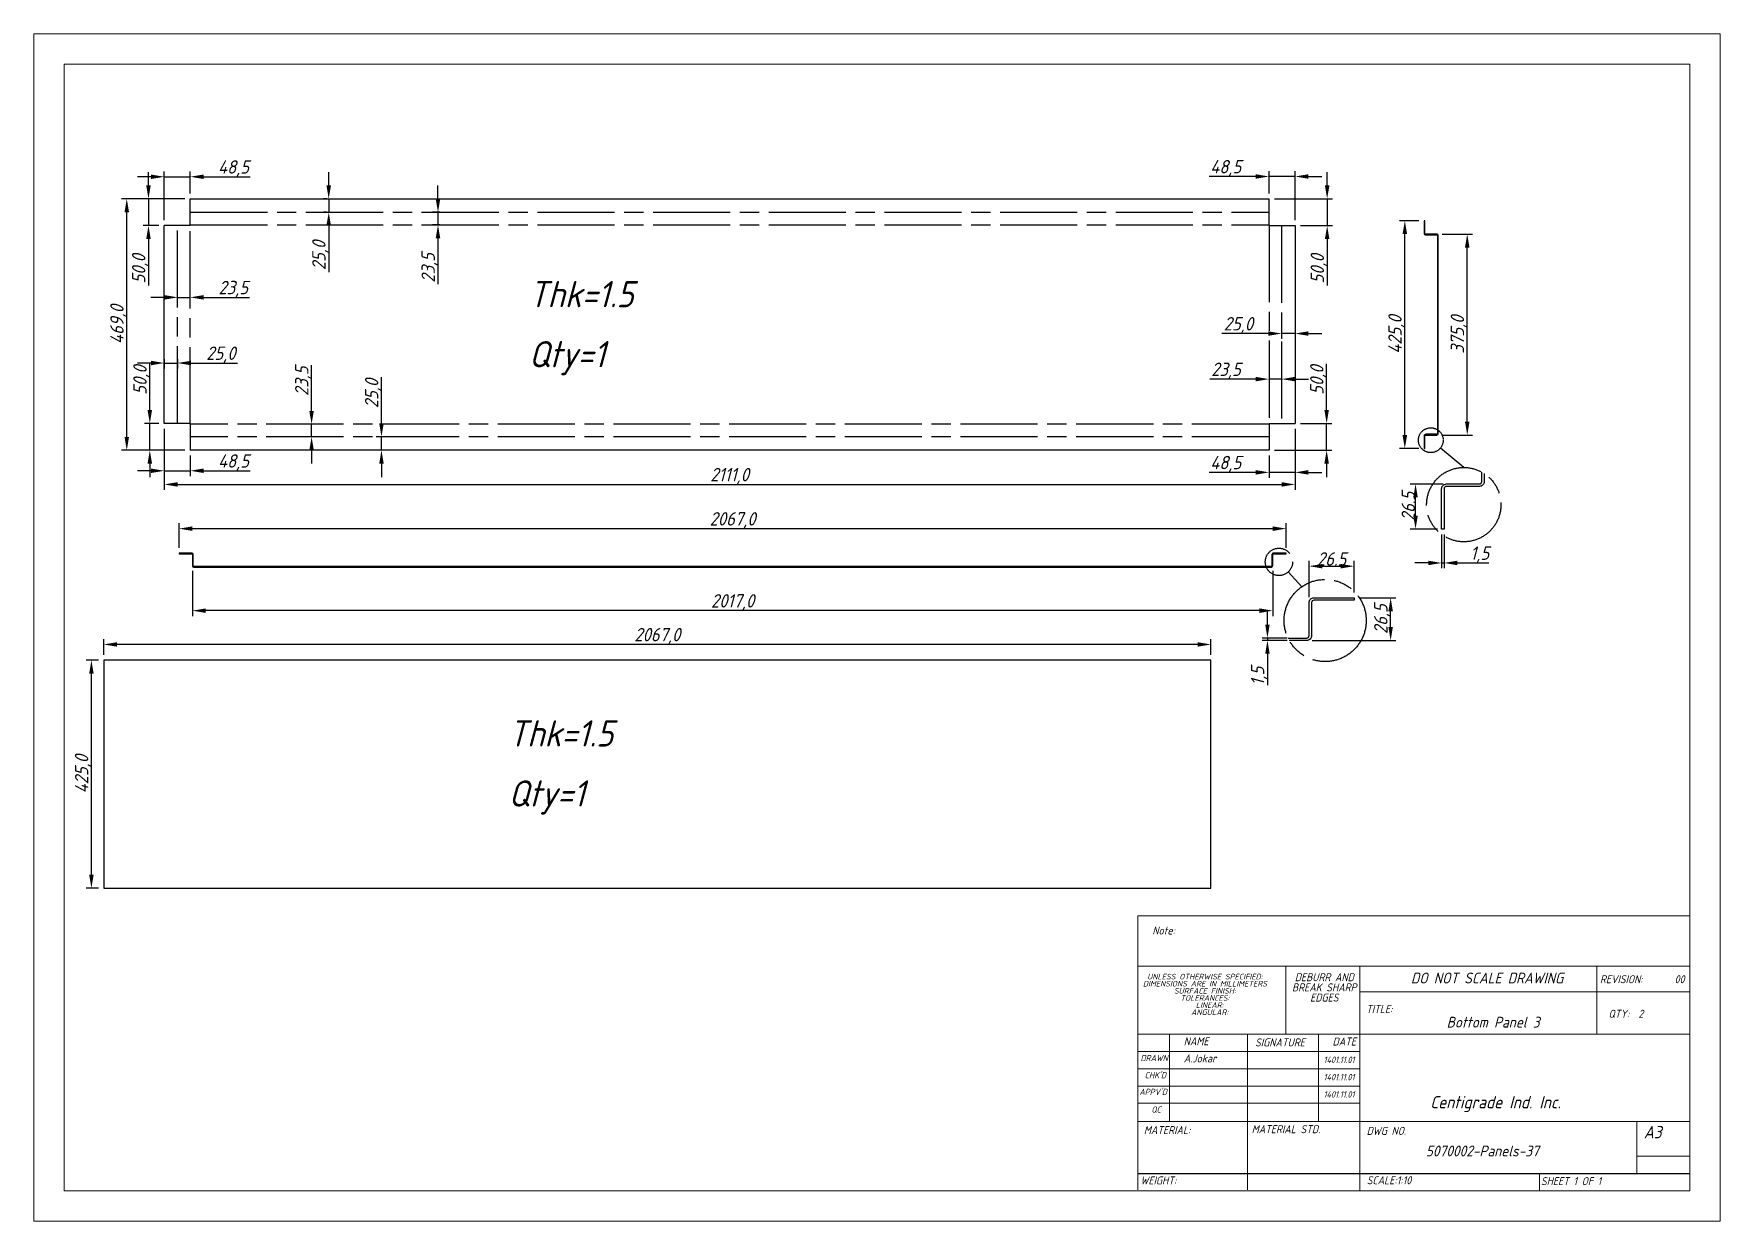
# Model space of a CAD drawing. Header units: inches. Extents: x 18597 to 101525, y -10106 to 51.
# Drawn here: x 81774 to 84922, y -5755 to -3539 of the extents above; entities that cross this region are included whole.
import ezdxf

# ---------------------------------------------------------------- set-up
doc = ezdxf.new("R2010")
doc.units = ezdxf.units.IN
doc.header["$LTSCALE"] = 6
doc.header["$MEASUREMENT"] = 0
doc.linetypes.add('ACAD_ISO08W100', pattern=[36, 24, -3, 6, -3])
doc.linetypes.add('SLD-Solid', pattern=[0])
doc.styles.add('GENISO', font='geniso.shx', dxfattribs={"oblique": 15})
doc.dimstyles.new('Scale', dxfattribs={"dimscale": 10, "dimtxt": 2.5, "dimasz": 2.5, "dimexe": 1, "dimexo": 1, "dimgap": 0.1, "dimtad": 1, "dimdec": 1, "dimzin": 0, "dimtxsty": 'GENISO', "dimcen": 2.5, "dimclrd": 1, "dimclre": 1, "dimclrt": 256, "dimadec": 0, "dimazin": 0, "dimtfac": 1, "dimtdec": 1, "dimtmove": 0, "dimatfit": 3, "dimfxl": 1, "dimtzin": 0, "dimlwd": -1, "dimlwe": -1, "dimarcsym": 0})
doc.dimstyles.new('Scale 3', dxfattribs={"dimscale": 10, "dimtxt": 2.5, "dimasz": 2.5, "dimexe": 1, "dimexo": 1, "dimgap": 0.1, "dimtad": 1, "dimdec": 1, "dimlfac": 0.333333, "dimzin": 0, "dimtxsty": 'GENISO', "dimcen": 2.5, "dimclrd": 1, "dimclre": 1, "dimclrt": 256, "dimadec": 0, "dimazin": 0, "dimtfac": 1, "dimtdec": 1, "dimtmove": 0, "dimatfit": 3, "dimfxl": 1, "dimtzin": 0, "dimlwd": -1, "dimlwe": -1, "dimarcsym": 0})

# ---------------------------------------------------------------- blocks, each defined once
blk = doc.blocks.new('*D697')
at = {"color": 1, "transparency": 16777216}
for p, q in [((82017.5, -4276.2), (82017.5, -4390)), ((84128.5, -4276.2), (84128.5, -4390)), ((82042.5, -4380), (84103.5, -4380))]:
    blk.add_line(p, q, dxfattribs=at)
for points in [[(82042.5, -4375.8), (82042.5, -4384.2), (82017.5, -4380)], [(84103.5, -4375.8), (84103.5, -4384.2), (84128.5, -4380)]]:
    blk.add_solid(points, dxfattribs=at)
at = {"layer": 'Defpoints', "color": 0, "transparency": 16777216}
for p in [(82017.5, -4266.2), (84128.5, -4266.2), (84128.5, -4380)]:
    blk.add_point(p, dxfattribs=at)
at = {"transparency": 16777216, "insert": (83073, -4364.6), "char_height": 25, "attachment_point": 5, "style": 'GENISO'}
blk.add_mtext('2111,0', dxfattribs=at)
blk = doc.blocks.new('*D698')
at = {"color": 1, "transparency": 16777216}
for p, q in [((82056, -3847.2), (81937.5, -3847.2)), ((81947.5, -4291.2), (81947.5, -3872.2)), ((82056, -4316.2), (81937.5, -4316.2))]:
    blk.add_line(p, q, dxfattribs=at)
for points in [[(81943.3, -3872.2), (81951.7, -3872.2), (81947.5, -3847.2)], [(81943.3, -4291.2), (81951.7, -4291.2), (81947.5, -4316.2)]]:
    blk.add_solid(points, dxfattribs=at)
at = {"layer": 'Defpoints', "color": 0, "transparency": 16777216}
for p in [(81947.5, -3847.2), (82066, -3847.2), (82066, -4316.2)]:
    blk.add_point(p, dxfattribs=at)
at = {"transparency": 16777216, "insert": (81932.1, -4081.7), "char_height": 25, "attachment_point": 5, "rotation": 90, "style": 'GENISO'}
blk.add_mtext('469,0', dxfattribs=at)
blk = doc.blocks.new('*D699')
at = {"color": 1, "transparency": 16777216}
for p, q in [((82042.5, -4035), (82042.5, -4021)), ((82066, -4035), (82066, -4021)), ((82017.5, -4031), (81992.5, -4031)), ((82042.5, -4031), (82066, -4031)), ((82091, -4031), (82176.5, -4031))]:
    blk.add_line(p, q, dxfattribs=at)
for points in [[(82017.5, -4026.8), (82017.5, -4035.2), (82042.5, -4031)], [(82091, -4026.8), (82091, -4035.2), (82066, -4031)]]:
    blk.add_solid(points, dxfattribs=at)
at = {"layer": 'Defpoints', "color": 0, "transparency": 16777216}
for p in [(82042.5, -4045), (82066, -4031), (82066, -4045)]:
    blk.add_point(p, dxfattribs=at)
at = {"transparency": 16777216, "insert": (82146.3, -4015.6), "char_height": 25, "attachment_point": 5, "style": 'GENISO'}
blk.add_mtext('23,5', dxfattribs=at)
blk = doc.blocks.new('*D700')
at = {"color": 1, "transparency": 16777216}
for p, q in [((81992.5, -4153.5), (81967.5, -4153.5)), ((82017.5, -4146), (82017.5, -4163.5)), ((82017.5, -4153.5), (82042.5, -4153.5)), ((82042.5, -4146), (82042.5, -4163.5)), ((82067.5, -4153.5), (82154, -4153.5))]:
    blk.add_line(p, q, dxfattribs=at)
for points in [[(81992.5, -4149.3), (81992.5, -4157.7), (82017.5, -4153.5)], [(82067.5, -4149.3), (82067.5, -4157.7), (82042.5, -4153.5)]]:
    blk.add_solid(points, dxfattribs=at)
at = {"layer": 'Defpoints', "color": 0, "transparency": 16777216}
for p in [(82017.5, -4136), (82042.5, -4136), (82042.5, -4153.5)]:
    blk.add_point(p, dxfattribs=at)
at = {"transparency": 16777216, "insert": (82123.2, -4138.1), "char_height": 25, "attachment_point": 5, "style": 'GENISO'}
blk.add_mtext('25,0', dxfattribs=at)
blk = doc.blocks.new('*D701')
at = {"color": 1, "transparency": 16777216}
for p, q in [((82292.5, -4242.7), (82292.5, -4157.2)), ((82296, -4267.7), (82282.5, -4267.7)), ((82292.5, -4291.2), (82292.5, -4267.7)), ((82296, -4291.2), (82282.5, -4291.2)), ((82292.5, -4316.2), (82292.5, -4341.2))]:
    blk.add_line(p, q, dxfattribs=at)
for points in [[(82288.3, -4242.7), (82296.7, -4242.7), (82292.5, -4267.7)], [(82288.3, -4316.2), (82296.7, -4316.2), (82292.5, -4291.2)]]:
    blk.add_solid(points, dxfattribs=at)
at = {"layer": 'Defpoints', "color": 0, "transparency": 16777216}
for p in [(82292.5, -4267.7), (82306, -4267.7), (82306, -4291.2)]:
    blk.add_point(p, dxfattribs=at)
at = {"transparency": 16777216, "insert": (82277.1, -4187.4), "char_height": 25, "attachment_point": 5, "rotation": 90, "style": 'GENISO'}
blk.add_mtext('23,5', dxfattribs=at)
blk = doc.blocks.new('*D702')
at = {"color": 1, "transparency": 16777216}
for p, q in [((82423, -4266.2), (82423, -4179.7)), ((82429.5, -4291.2), (82413, -4291.2)), ((82423, -4316.2), (82423, -4291.2)), ((82429.5, -4316.2), (82413, -4316.2)), ((82423, -4341.2), (82423, -4366.2))]:
    blk.add_line(p, q, dxfattribs=at)
for points in [[(82418.8, -4266.2), (82427.2, -4266.2), (82423, -4291.2)], [(82418.8, -4341.2), (82427.2, -4341.2), (82423, -4316.2)]]:
    blk.add_solid(points, dxfattribs=at)
at = {"layer": 'Defpoints', "color": 0, "transparency": 16777216}
for p in [(82423, -4291.2), (82439.5, -4291.2), (82439.5, -4316.2)]:
    blk.add_point(p, dxfattribs=at)
at = {"transparency": 16777216, "insert": (82407.6, -4210.5), "char_height": 25, "attachment_point": 5, "rotation": 90, "style": 'GENISO'}
blk.add_mtext('25,0', dxfattribs=at)
blk = doc.blocks.new('*D703')
at = {"color": 1, "transparency": 16777216}
for p, q in [((82528.5, -3847.2), (82528.5, -3822.2)), ((82532, -3872.2), (82518.5, -3872.2)), ((82528.5, -3872.2), (82528.5, -3895.7)), ((82532, -3895.7), (82518.5, -3895.7)), ((82528.5, -3920.7), (82528.5, -4006.2))]:
    blk.add_line(p, q, dxfattribs=at)
for points in [[(82524.3, -3847.2), (82532.7, -3847.2), (82528.5, -3872.2)], [(82524.3, -3920.7), (82532.7, -3920.7), (82528.5, -3895.7)]]:
    blk.add_solid(points, dxfattribs=at)
at = {"layer": 'Defpoints', "color": 0, "transparency": 16777216}
for p in [(82542, -3872.2), (82528.5, -3895.7), (82542, -3895.7)]:
    blk.add_point(p, dxfattribs=at)
at = {"transparency": 16777216, "insert": (82513.1, -3976), "char_height": 25, "attachment_point": 5, "rotation": 90, "style": 'GENISO'}
blk.add_mtext('23,5', dxfattribs=at)
blk = doc.blocks.new('*D704')
at = {"color": 1, "transparency": 16777216}
for p, q in [((82324.5, -3822.2), (82324.5, -3797.2)), ((82321, -3847.2), (82314.5, -3847.2)), ((82321, -3872.2), (82314.5, -3872.2)), ((82324.5, -3847.2), (82324.5, -3872.2)), ((82324.5, -3897.2), (82324.5, -3983.7))]:
    blk.add_line(p, q, dxfattribs=at)
for points in [[(82320.3, -3822.2), (82328.7, -3822.2), (82324.5, -3847.2)], [(82320.3, -3897.2), (82328.7, -3897.2), (82324.5, -3872.2)]]:
    blk.add_solid(points, dxfattribs=at)
at = {"layer": 'Defpoints', "color": 0, "transparency": 16777216}
for p in [(82324.5, -3872.2), (82331, -3847.2), (82331, -3872.2)]:
    blk.add_point(p, dxfattribs=at)
at = {"transparency": 16777216, "insert": (82309.1, -3952.9), "char_height": 25, "attachment_point": 5, "rotation": 90, "style": 'GENISO'}
blk.add_mtext('25,0', dxfattribs=at)
blk = doc.blocks.new('*D705')
at = {"color": 1, "transparency": 16777216}
for p, q in [((84103.5, -4091.7), (84103.5, -4108.5)), ((84128.5, -4091.7), (84128.5, -4108.5)), ((84078.5, -4098.5), (83992, -4098.5)), ((84128.5, -4098.5), (84103.5, -4098.5)), ((84153.5, -4098.5), (84178.5, -4098.5))]:
    blk.add_line(p, q, dxfattribs=at)
for points in [[(84078.5, -4094.3), (84078.5, -4102.7), (84103.5, -4098.5)], [(84153.5, -4094.3), (84153.5, -4102.7), (84128.5, -4098.5)]]:
    blk.add_solid(points, dxfattribs=at)
at = {"layer": 'Defpoints', "color": 0, "transparency": 16777216}
for p in [(84103.5, -4081.7), (84128.5, -4081.7), (84103.5, -4098.5)]:
    blk.add_point(p, dxfattribs=at)
at = {"transparency": 16777216, "insert": (84022.8, -4083.1), "char_height": 25, "attachment_point": 5, "style": 'GENISO'}
blk.add_mtext('25,0', dxfattribs=at)
blk = doc.blocks.new('*D706')
at = {"color": 1, "transparency": 16777216}
for p, q in [((84055, -4183.5), (83969.5, -4183.5)), ((84103.5, -4183.5), (84080, -4183.5)), ((84128.5, -4183.5), (84153.5, -4183.5))]:
    blk.add_line(p, q, dxfattribs=at)
for points in [[(84055, -4179.3), (84055, -4187.7), (84080, -4183.5)], [(84128.5, -4179.3), (84128.5, -4187.7), (84103.5, -4183.5)]]:
    blk.add_solid(points, dxfattribs=at)
at = {"layer": 'Defpoints', "color": 0, "transparency": 16777216}
for p in [(84080, -4183.5), (84080, -4183.5), (84103.5, -4183.5)]:
    blk.add_point(p, dxfattribs=at)
at = {"transparency": 16777216, "insert": (83999.7, -4168.1), "char_height": 25, "attachment_point": 5, "style": 'GENISO'}
blk.add_mtext('23,5', dxfattribs=at)
blk = doc.blocks.new('*D707')
at = {"color": 1, "transparency": 16777216}
for p, q in [((84188.5, -3822.2), (84188.5, -3797.2)), ((84090, -3847.2), (84198.5, -3847.2)), ((84188.5, -3847.2), (84188.5, -3897.2)), ((84138.5, -3897.2), (84198.5, -3897.2)), ((84188.5, -3922.2), (84188.5, -4008.7))]:
    blk.add_line(p, q, dxfattribs=at)
for points in [[(84184.3, -3822.2), (84192.7, -3822.2), (84188.5, -3847.2)], [(84184.3, -3922.2), (84192.7, -3922.2), (84188.5, -3897.2)]]:
    blk.add_solid(points, dxfattribs=at)
at = {"layer": 'Defpoints', "color": 0, "transparency": 16777216}
for p in [(84080, -3847.2), (84128.5, -3897.2), (84188.5, -3897.2)]:
    blk.add_point(p, dxfattribs=at)
at = {"transparency": 16777216, "insert": (84173.1, -3977.9), "char_height": 25, "attachment_point": 5, "rotation": 90, "style": 'GENISO'}
blk.add_mtext('50,0', dxfattribs=at)
blk = doc.blocks.new('*D708')
at = {"color": 1, "transparency": 16777216}
for p, q in [((84055, -3805.5), (83968.3, -3805.5)), ((84080, -3837.2), (84080, -3795.5)), ((84128.5, -3805.5), (84080, -3805.5)), ((84128.5, -3887.2), (84128.5, -3795.5)), ((84153.5, -3805.5), (84178.5, -3805.5))]:
    blk.add_line(p, q, dxfattribs=at)
for points in [[(84055, -3801.3), (84055, -3809.7), (84080, -3805.5)], [(84153.5, -3801.3), (84153.5, -3809.7), (84128.5, -3805.5)]]:
    blk.add_solid(points, dxfattribs=at)
at = {"layer": 'Defpoints', "color": 0, "transparency": 16777216}
for p in [(84080, -3805.5), (84080, -3847.2), (84128.5, -3897.2)]:
    blk.add_point(p, dxfattribs=at)
at = {"transparency": 16777216, "insert": (83999.2, -3790.1), "char_height": 25, "attachment_point": 5, "style": 'GENISO'}
blk.add_mtext('48,5', dxfattribs=at)
blk = doc.blocks.new('*D709')
at = {"color": 1, "transparency": 16777216}
for p, q in [((84128.5, -4276.2), (84128.5, -4367.5)), ((84080, -4326.2), (84080, -4367.5)), ((84055, -4357.5), (83968.3, -4357.5)), ((84128.5, -4357.5), (84080, -4357.5)), ((84153.5, -4357.5), (84178.5, -4357.5))]:
    blk.add_line(p, q, dxfattribs=at)
for points in [[(84055, -4353.3), (84055, -4361.7), (84080, -4357.5)], [(84153.5, -4353.3), (84153.5, -4361.7), (84128.5, -4357.5)]]:
    blk.add_solid(points, dxfattribs=at)
at = {"layer": 'Defpoints', "color": 0, "transparency": 16777216}
for p in [(84128.5, -4266.2), (84080, -4316.2), (84080, -4357.5)]:
    blk.add_point(p, dxfattribs=at)
at = {"transparency": 16777216, "insert": (83999.2, -4342.1), "char_height": 25, "attachment_point": 5, "style": 'GENISO'}
blk.add_mtext('48,5', dxfattribs=at)
blk = doc.blocks.new('*D710')
at = {"color": 1, "transparency": 16777216}
for p, q in [((84187.5, -4241.2), (84187.5, -4154.7)), ((84138.5, -4266.2), (84197.5, -4266.2)), ((84187.5, -4316.2), (84187.5, -4266.2)), ((84090, -4316.2), (84197.5, -4316.2)), ((84187.5, -4341.2), (84187.5, -4366.2))]:
    blk.add_line(p, q, dxfattribs=at)
for points in [[(84183.3, -4241.2), (84191.7, -4241.2), (84187.5, -4266.2)], [(84183.3, -4341.2), (84191.7, -4341.2), (84187.5, -4316.2)]]:
    blk.add_solid(points, dxfattribs=at)
at = {"layer": 'Defpoints', "color": 0, "transparency": 16777216}
for p in [(84128.5, -4266.2), (84187.5, -4266.2), (84080, -4316.2)]:
    blk.add_point(p, dxfattribs=at)
at = {"transparency": 16777216, "insert": (84172.1, -4185.5), "char_height": 25, "attachment_point": 5, "rotation": 90, "style": 'GENISO'}
blk.add_mtext('50,0', dxfattribs=at)
blk = doc.blocks.new('*D711')
at = {"color": 1, "transparency": 16777216}
for p, q in [((81990.5, -4241.2), (81990.5, -4154.7)), ((82007.5, -4266.2), (81980.5, -4266.2)), ((81990.5, -4316.2), (81990.5, -4266.2)), ((82056, -4316.2), (81980.5, -4316.2)), ((81990.5, -4341.2), (81990.5, -4366.2))]:
    blk.add_line(p, q, dxfattribs=at)
for points in [[(81986.3, -4241.2), (81994.7, -4241.2), (81990.5, -4266.2)], [(81986.3, -4341.2), (81994.7, -4341.2), (81990.5, -4316.2)]]:
    blk.add_solid(points, dxfattribs=at)
at = {"layer": 'Defpoints', "color": 0, "transparency": 16777216}
for p in [(81990.5, -4266.2), (82017.5, -4266.2), (82066, -4316.2)]:
    blk.add_point(p, dxfattribs=at)
at = {"transparency": 16777216, "insert": (81975.1, -4185.5), "char_height": 25, "attachment_point": 5, "rotation": 90, "style": 'GENISO'}
blk.add_mtext('50,0', dxfattribs=at)
blk = doc.blocks.new('*D712')
at = {"color": 1, "transparency": 16777216}
for p, q in [((82017.5, -4276.2), (82017.5, -4364.5)), ((82066, -4326.2), (82066, -4364.5)), ((81992.5, -4354.5), (81967.5, -4354.5)), ((82017.5, -4354.5), (82066, -4354.5)), ((82091, -4354.5), (82177.7, -4354.5))]:
    blk.add_line(p, q, dxfattribs=at)
for points in [[(81992.5, -4350.3), (81992.5, -4358.7), (82017.5, -4354.5)], [(82091, -4350.3), (82091, -4358.7), (82066, -4354.5)]]:
    blk.add_solid(points, dxfattribs=at)
at = {"layer": 'Defpoints', "color": 0, "transparency": 16777216}
for p in [(82017.5, -4266.2), (82066, -4316.2), (82066, -4354.5)]:
    blk.add_point(p, dxfattribs=at)
at = {"transparency": 16777216, "insert": (82146.8, -4339.1), "char_height": 25, "attachment_point": 5, "style": 'GENISO'}
blk.add_mtext('48,5', dxfattribs=at)
blk = doc.blocks.new('*D713')
at = {"color": 1, "transparency": 16777216}
for p, q in [((81988, -3822.2), (81988, -3797.2)), ((82056, -3847.2), (81978, -3847.2)), ((81988, -3847.2), (81988, -3897.2)), ((82007.5, -3897.2), (81978, -3897.2)), ((81988, -3922.2), (81988, -4008.7))]:
    blk.add_line(p, q, dxfattribs=at)
for points in [[(81983.8, -3822.2), (81992.2, -3822.2), (81988, -3847.2)], [(81983.8, -3922.2), (81992.2, -3922.2), (81988, -3897.2)]]:
    blk.add_solid(points, dxfattribs=at)
at = {"layer": 'Defpoints', "color": 0, "transparency": 16777216}
for p in [(82066, -3847.2), (81988, -3897.2), (82017.5, -3897.2)]:
    blk.add_point(p, dxfattribs=at)
at = {"transparency": 16777216, "insert": (81972.6, -3977.9), "char_height": 25, "attachment_point": 5, "rotation": 90, "style": 'GENISO'}
blk.add_mtext('50,0', dxfattribs=at)
blk = doc.blocks.new('*D714')
at = {"color": 1, "transparency": 16777216}
for p, q in [((81992.5, -3806), (81967.5, -3806)), ((82017.5, -3887.2), (82017.5, -3796)), ((82017.5, -3806), (82066, -3806)), ((82066, -3837.2), (82066, -3796)), ((82091, -3806), (82177.7, -3806))]:
    blk.add_line(p, q, dxfattribs=at)
for points in [[(81992.5, -3801.8), (81992.5, -3810.2), (82017.5, -3806)], [(82091, -3801.8), (82091, -3810.2), (82066, -3806)]]:
    blk.add_solid(points, dxfattribs=at)
at = {"layer": 'Defpoints', "color": 0, "transparency": 16777216}
for p in [(82066, -3806), (82066, -3847.2), (82017.5, -3897.2)]:
    blk.add_point(p, dxfattribs=at)
at = {"transparency": 16777216, "insert": (82146.8, -3790.6), "char_height": 25, "attachment_point": 5, "style": 'GENISO'}
blk.add_mtext('48,5', dxfattribs=at)
blk = doc.blocks.new('*D715')
at = {"color": 1, "transparency": 16777216}
for p, q in [((84403, -3913), (84460, -3913)), ((84450, -4263), (84450, -3938)), ((84403, -4288), (84460, -4288))]:
    blk.add_line(p, q, dxfattribs=at)
for points in [[(84445.8, -3938), (84454.2, -3938), (84450, -3913)], [(84445.8, -4263), (84454.2, -4263), (84450, -4288)]]:
    blk.add_solid(points, dxfattribs=at)
at = {"layer": 'Defpoints', "color": 0, "transparency": 16777216}
for p in [(84393, -3913), (84450, -3913), (84393, -4288)]:
    blk.add_point(p, dxfattribs=at)
at = {"transparency": 16777216, "insert": (84434.6, -4100.5), "char_height": 25, "attachment_point": 5, "rotation": 90, "style": 'GENISO'}
blk.add_mtext('375,0', dxfattribs=at)
blk = doc.blocks.new('*D716')
at = {"color": 1, "transparency": 16777216}
for p, q in [((84359.5, -3888), (84323.5, -3888)), ((84333.5, -4288), (84333.5, -3913)), ((84359.5, -4313), (84323.5, -4313))]:
    blk.add_line(p, q, dxfattribs=at)
for points in [[(84329.3, -3913), (84337.7, -3913), (84333.5, -3888)], [(84329.3, -4288), (84337.7, -4288), (84333.5, -4313)]]:
    blk.add_solid(points, dxfattribs=at)
at = {"layer": 'Defpoints', "color": 0, "transparency": 16777216}
for p in [(84333.5, -3888), (84369.5, -3888), (84369.5, -4313)]:
    blk.add_point(p, dxfattribs=at)
at = {"transparency": 16777216, "insert": (84318.1, -4100.5), "char_height": 25, "attachment_point": 5, "rotation": 90, "style": 'GENISO'}
blk.add_mtext('425,0', dxfattribs=at)
blk = doc.blocks.new('*D717')
at = {"color": 1, "transparency": 16777216}
for p, q in [((82070, -4541.5), (82070, -4625.5)), ((84087, -4541.5), (84087, -4625.5)), ((84062, -4615.5), (82095, -4615.5))]:
    blk.add_line(p, q, dxfattribs=at)
for points in [[(82095, -4611.3), (82095, -4619.7), (82070, -4615.5)], [(84062, -4611.3), (84062, -4619.7), (84087, -4615.5)]]:
    blk.add_solid(points, dxfattribs=at)
at = {"layer": 'Defpoints', "color": 0, "transparency": 16777216}
for p in [(82070, -4531.5), (84087, -4531.5), (82070, -4615.5)]:
    blk.add_point(p, dxfattribs=at)
at = {"transparency": 16777216, "insert": (83078.5, -4600.1), "char_height": 25, "attachment_point": 5, "style": 'GENISO'}
blk.add_mtext('2017,0', dxfattribs=at)
blk = doc.blocks.new('*D718')
at = {"color": 1, "transparency": 16777216}
for p, q in [((82045, -4498), (82045, -4452.5)), ((82070, -4462.5), (84087, -4462.5)), ((84112, -4498), (84112, -4452.5))]:
    blk.add_line(p, q, dxfattribs=at)
for points in [[(82070, -4458.3), (82070, -4466.7), (82045, -4462.5)], [(84087, -4458.3), (84087, -4466.7), (84112, -4462.5)]]:
    blk.add_solid(points, dxfattribs=at)
at = {"layer": 'Defpoints', "color": 0, "transparency": 16777216}
for p in [(84112, -4462.5), (82045, -4508), (84112, -4508)]:
    blk.add_point(p, dxfattribs=at)
at = {"transparency": 16777216, "insert": (83078.5, -4447.1), "char_height": 25, "attachment_point": 5, "style": 'GENISO'}
blk.add_mtext('2067,0', dxfattribs=at)
blk = doc.blocks.new('*D719')
at = {"color": 1, "transparency": 16777216}
for p, q in [((84248.8, -4591.5), (84317, -4591.5)), ((84307, -4646), (84307, -4616.5)), ((84160.3, -4671), (84317, -4671))]:
    blk.add_line(p, q, dxfattribs=at)
for points in [[(84302.8, -4616.5), (84311.2, -4616.5), (84307, -4591.5)], [(84302.8, -4646), (84311.2, -4646), (84307, -4671)]]:
    blk.add_solid(points, dxfattribs=at)
at = {"layer": 'Defpoints', "color": 0, "transparency": 16777216}
for p in [(84238.8, -4591.5), (84307, -4591.5), (84150.3, -4671)]:
    blk.add_point(p, dxfattribs=at)
at = {"transparency": 16777216, "insert": (84291.6, -4631.3), "char_height": 25, "attachment_point": 5, "rotation": 90, "style": 'GENISO'}
blk.add_mtext('26,5', dxfattribs=at)
blk = doc.blocks.new('*D720')
at = {"color": 1, "transparency": 16777216}
for p, q in [((84154.8, -4590.5), (84154.8, -4522.5)), ((84179.8, -4532.5), (84213.8, -4532.5)), ((84238.8, -4581.5), (84238.8, -4522.5))]:
    blk.add_line(p, q, dxfattribs=at)
for points in [[(84179.8, -4528.3), (84179.8, -4536.7), (84154.8, -4532.5)], [(84213.8, -4528.3), (84213.8, -4536.7), (84238.8, -4532.5)]]:
    blk.add_solid(points, dxfattribs=at)
at = {"layer": 'Defpoints', "color": 0, "transparency": 16777216}
for p in [(84238.8, -4532.5), (84238.8, -4591.5), (84154.8, -4600.5)]:
    blk.add_point(p, dxfattribs=at)
at = {"transparency": 16777216, "insert": (84196.8, -4519), "char_height": 25, "attachment_point": 5, "style": 'GENISO'}
blk.add_mtext('26.5', dxfattribs=at)
blk = doc.blocks.new('*D721')
at = {"color": 1, "transparency": 16777216}
for p, q in [((84077, -4641.5), (84077, -4616.5)), ((84114, -4666.5), (84067, -4666.5)), ((84114, -4671), (84067, -4671)), ((84077, -4666.5), (84077, -4671)), ((84077, -4696), (84077, -4754.4))]:
    blk.add_line(p, q, dxfattribs=at)
for points in [[(84072.8, -4641.5), (84081.2, -4641.5), (84077, -4666.5)], [(84072.8, -4696), (84081.2, -4696), (84077, -4671)]]:
    blk.add_solid(points, dxfattribs=at)
at = {"layer": 'Defpoints', "color": 0, "transparency": 16777216}
for p in [(84077, -4671), (84124, -4666.5), (84124, -4671)]:
    blk.add_point(p, dxfattribs=at)
at = {"transparency": 16777216, "insert": (84061.6, -4737.7), "char_height": 25, "attachment_point": 5, "rotation": 90, "style": 'GENISO'}
blk.add_mtext('1,5', dxfattribs=at)
blk = doc.blocks.new('*D722')
at = {"color": 1, "transparency": 16777216}
for p, q in [((84405, -4379.2), (84343.5, -4379.2)), ((84353.5, -4438.2), (84353.5, -4404.2)), ((84394.5, -4463.2), (84343.5, -4463.2))]:
    blk.add_line(p, q, dxfattribs=at)
for points in [[(84349.3, -4404.2), (84357.7, -4404.2), (84353.5, -4379.2)], [(84349.3, -4438.2), (84357.7, -4438.2), (84353.5, -4463.2)]]:
    blk.add_solid(points, dxfattribs=at)
at = {"layer": 'Defpoints', "color": 0, "transparency": 16777216}
for p in [(84353.5, -4379.2), (84415, -4379.2), (84404.5, -4463.2)]:
    blk.add_point(p, dxfattribs=at)
at = {"transparency": 16777216, "insert": (84340, -4421.2), "char_height": 25, "attachment_point": 5, "rotation": 90, "style": 'GENISO'}
blk.add_mtext('26.5', dxfattribs=at)
blk = doc.blocks.new('*D723')
at = {"color": 1, "transparency": 16777216}
for p, q in [((84402.2, -4473.2), (84402.2, -4536.5)), ((84406.7, -4473.2), (84406.7, -4536.5)), ((84377.2, -4526.5), (84352.2, -4526.5)), ((84402.2, -4526.5), (84406.7, -4526.5)), ((84431.7, -4526.5), (84490.1, -4526.5))]:
    blk.add_line(p, q, dxfattribs=at)
for points in [[(84377.2, -4522.3), (84377.2, -4530.7), (84402.2, -4526.5)], [(84431.7, -4522.3), (84431.7, -4530.7), (84406.7, -4526.5)]]:
    blk.add_solid(points, dxfattribs=at)
at = {"layer": 'Defpoints', "color": 0, "transparency": 16777216}
for p in [(84402.2, -4463.2), (84406.7, -4463.2), (84406.7, -4526.5)]:
    blk.add_point(p, dxfattribs=at)
at = {"transparency": 16777216, "insert": (84473.4, -4511.1), "char_height": 25, "attachment_point": 5, "style": 'GENISO'}
blk.add_mtext('1,5', dxfattribs=at)
blk = doc.blocks.new('*D724')
at = {"color": 1, "transparency": 16777216}
for p, q in [((81894.5, -4708), (81871.5, -4708)), ((81881.5, -5108), (81881.5, -4733)), ((81894.5, -5133), (81871.5, -5133))]:
    blk.add_line(p, q, dxfattribs=at)
for points in [[(81877.3, -4733), (81885.7, -4733), (81881.5, -4708)], [(81877.3, -5108), (81885.7, -5108), (81881.5, -5133)]]:
    blk.add_solid(points, dxfattribs=at)
at = {"layer": 'Defpoints', "color": 0, "transparency": 16777216}
for p in [(81881.5, -4708), (81904.5, -4708), (81904.5, -5133)]:
    blk.add_point(p, dxfattribs=at)
at = {"transparency": 16777216, "insert": (81866.1, -4920.5), "char_height": 25, "attachment_point": 5, "rotation": 90, "style": 'GENISO'}
blk.add_mtext('425,0', dxfattribs=at)
blk = doc.blocks.new('*D725')
at = {"color": 1, "transparency": 16777216}
for p, q in [((81904.5, -4698), (81904.5, -4668.5)), ((83946.5, -4678.5), (81929.5, -4678.5)), ((83971.5, -4698), (83971.5, -4668.5))]:
    blk.add_line(p, q, dxfattribs=at)
for points in [[(81929.5, -4674.3), (81929.5, -4682.7), (81904.5, -4678.5)], [(83946.5, -4674.3), (83946.5, -4682.7), (83971.5, -4678.5)]]:
    blk.add_solid(points, dxfattribs=at)
at = {"layer": 'Defpoints', "color": 0, "transparency": 16777216}
for p in [(81904.5, -4678.5), (81904.5, -4708), (83971.5, -4708)]:
    blk.add_point(p, dxfattribs=at)
at = {"transparency": 16777216, "insert": (82938, -4663.1), "char_height": 25, "attachment_point": 5, "style": 'GENISO'}
blk.add_mtext('2067,0', dxfattribs=at)

msp = doc.modelspace()

# ---------------------------------------------------------------- linework, layer by layer
for p, q in [((82066, -3895.71), (82066, -3847.21)), ((84080, -3895.71), (84080, -3847.21)), ((82066, -3897.21), (82017.5, -3897.21)), ((84080, -3897.21), (84128.5, -3897.21)), ((82066, -4266.21), (82017.5, -4266.21)), ((82066, -4267.71), (82066, -4316.21)), ((84080, -4266.21), (84128.5, -4266.21)), ((84080, -4267.71), (84080, -4316.21)), ((83835.19, -5665.47), (84865.5, -5665.47))]:
    msp.add_line(p, q)
at = {"linetype": 'ACAD_ISO08W100'}
for p, q in [((84443.59, -4348.35), (84399.82, -4312.22)), ((84141.27, -4570.85), (84115.82, -4543.27))]:
    msp.add_line(p, q, dxfattribs=at)
at = {"color": 7, "linetype": 'SLD-Solid', "lineweight": 0}
for p, q in [((83835.19, -5184.85), (84865.5, -5184.85)), ((83835.19, -5184.85), (83835.19, -5278.53)), ((83835.19, -5278.53), (84865.5, -5278.53)), ((83835.19, -5278.53), (83835.19, -5695.82)), ((84111.35, -5278.53), (84111.35, -5405.61)), ((84249.44, -5278.53), (84249.44, -5697.71)), ((84691.68, -5405.61), (84691.68, -5278.53)), ((84865.5, -5326.9), (84249.44, -5326.9)), ((84865.5, -5405.61), (83835.19, -5405.61)), ((83894.36, -5405.61), (83894.36, -5568.73)), ((84039.97, -5405.61), (84039.97, -5695.82)), ((84172.04, -5405.61), (84172.04, -5568.73)), ((84249.44, -5695.82), (84249.44, -5405.61)), ((84249.44, -5437.86), (83835.19, -5437.86)), ((84249.44, -5470.1), (83835.19, -5470.1)), ((84249.44, -5502.35), (83835.19, -5502.35)), ((84249.44, -5534.59), (83835.19, -5534.59)), ((83914.09, -5568.73), (83835.19, -5568.73)), ((83914.09, -5568.73), (84865.5, -5568.73)), ((84766.87, -5665.47), (84766.87, -5568.73)), ((84865.5, -5633.22), (84766.87, -5633.22)), ((84584.78, -5697.71), (84584.78, -5665.47))]:
    msp.add_line(p, q, dxfattribs=at)
for points in [[(81773.79, -3539.21), (84922.41, -3539.21), (84922.41, -5754.62), (81773.79, -5754.62)], [(81830.7, -3596.11), (84865.5, -3596.11), (84865.5, -5697.71), (81830.7, -5697.71)]]:
    msp.add_lwpolyline(points, close=True, dxfattribs=at)
for points in [[(82066, -3847.21), (84080, -3847.21)], [(82017.5, -4266.21), (82017.5, -3897.21)], [(84128.5, -3897.21), (84128.5, -4266.21)], [(84080, -4316.21), (82066, -4316.21)]]:
    msp.add_lwpolyline(points)
at = {"linetype": 'ACAD_ISO08W100'}
for points in [[(82066, -3872.21), (84080, -3872.21)], [(82042.5, -4266.21), (82042.5, -3897.21)], [(84103.5, -3897.21), (84103.5, -4266.21)], [(84080, -4291.21), (82066, -4291.21)]]:
    msp.add_lwpolyline(points, dxfattribs=at)
msp.add_lwpolyline([(82066, -3895.71), (84080, -3895.71), (84080, -4267.71), (82066, -4267.71)], close=True, dxfattribs=at)
for points in [[(84371, -4313), (84371, -4289.5, -0.4142136), (84372.5, -4288), (84393, -4288, 0.4142136), (84396, -4285), (84396, -3916, 0.4142136), (84393, -3913), (84372.5, -3913, -0.4142136), (84371, -3911.5), (84371, -3888), (84369.5, -3888), (84369.5, -3911.5, 0.4142136), (84372.5, -3914.5), (84393, -3914.5, -0.4142136), (84394.5, -3916), (84394.5, -4285, -0.4142136), (84393, -4286.5), (84372.5, -4286.5, 0.4142136), (84369.5, -4289.5), (84369.5, -4313)], [(82045, -4509.5), (82068.5, -4509.5, -0.4142136), (82070, -4511), (82070, -4531.5, 0.4142136), (82073, -4534.5), (84084, -4534.5, 0.4142136), (84087, -4531.5), (84087, -4511, -0.4142136), (84088.5, -4509.5), (84112, -4509.5), (84112, -4508), (84088.5, -4508, 0.4142136), (84085.5, -4511), (84085.5, -4531.5, -0.4142136), (84084, -4533), (82073, -4533, -0.4142136), (82071.5, -4531.5), (82071.5, -4511, 0.4142136), (82068.5, -4508), (82045, -4508)]]:
    msp.add_lwpolyline(points, format="xyb", close=True)
for points in [[(84481.71, -4359.77), (84481.71, -4374.65, -0.4142136), (84472.71, -4383.65), (84411.21, -4383.65, 0.4142136), (84406.71, -4388.15), (84406.71, -4463.15), (84402.21, -4463.15), (84402.21, -4388.15, -0.4142136), (84411.21, -4379.15), (84472.71, -4379.15, 0.4142136), (84477.21, -4374.65), (84477.21, -4357.05)], [(84115.42, -4666.53), (84150.32, -4666.53, 0.4142136), (84154.82, -4662.03), (84154.82, -4600.53, -0.4142136), (84163.82, -4591.53), (84238.82, -4591.53), (84238.82, -4596.03), (84163.82, -4596.03, 0.4142136), (84159.32, -4600.53), (84159.32, -4662.03, -0.4142136), (84150.32, -4671.03), (84117.72, -4671.03)]]:
    msp.add_lwpolyline(points, format="xyb")
msp.add_lwpolyline([(83971.5, -4708), (81904.5, -4708), (81904.5, -5133), (83971.5, -5133)], close=True)
for centre, radius in [((84382, -4297.5), 23.11), ((84443.59, -4417.7), 69.34), ((84098.5, -4524.5), 25.54), ((84184.77, -4633.93), 76.63)]:
    msp.add_circle(centre, radius, dxfattribs=at)

# ---------------------------------------------------------------- texts
at = {"style": 'GENISO', "oblique": 15}
for s, p in [('Thk=1.5', (82698, -4049.5)), ('Qty=1', (82698, -4161.5)), ('Thk=1.5', (82660, -4869)), ('Qty=1', (82660, -4981))]:
    msp.add_text(s, height=49, dxfattribs=at).set_placement(p)
at = {"attachment_point": 5, "style": 'GENISO'}
for s, insert, char_height in [('Note:', (83883.19, -5212.27), 14.959), ('DIMENSIONS ARE IN MILLIMETERS', (83960.29, -5311.49), 10.4711), ('UNLESS OTHERWISE SPECIFIED:', (83960.29, -5298.22), 10.4711), ('SURFACE FINISH:', (83960.29, -5324.77), 10.4711), ('BREAK SHARP', (84183.1, -5318.32), 14.9587), ('DEBURR AND', (84183.1, -5299.36), 14.959), ('DO NOT SCALE DRAWING', (84487, -5300.93), 20.1367), ('REVISION:       00', (84776.7, -5303.06), 14.9587), ('TOLERANCES:', (83960.29, -5338.05), 10.4711), ('LINEAR:', (83969.25, -5351.33), 10.471), ('EDGES', (84183.1, -5337.29), 14.959), ('TITLE:', (84285.76, -5358.72), 14.959), ('ANGULAR:', (83969.25, -5364.6), 10.471), ('Bottom Panel 3', (84498.32, -5383.23), 20.1367), ('QTY:  2', (84746.18, -5367.54), 14.959), ('NAME', (83943.85, -5418.88), 14.959), ('SIGNATURE', (84100.46, -5421.02), 14.959), ('DATE', (84220.42, -5419.35), 14.959), ('DRAWN', (83865.59, -5450.11), 11.507), ('A.Jokar', (83951.17, -5450.89), 14.959), ("CHK'D", (83867.84, -5482.15), 11.507), ('1401.11.01', (84210.75, -5453.43), 11.967), ("APPV'D", (83863.76, -5513.23), 11.507), ('1401.11.01', (84210.75, -5485.67), 11.967), ('QC', (83869.24, -5546.23), 11.507), ('1401.11.01', (84210.75, -5517.92), 11.967), ('Centigrade Ind. Inc.', (84502.74, -5535.96), 23.0133), ('MATERIAL:', (83889.74, -5584.6), 14.959), ('MATERIAL STD.', (84111.48, -5582.91), 14.9587), ('DWG NO.', (84298.93, -5586.04), 14.959), ('A3', (84796.24, -5588.41), 23.013), ('5070002-Panels-37', (84478.22, -5623.5), 20.1367), ('WEIGHT:', (83873.29, -5678.55), 14.959), ('SCALE:1:10', (84303.9, -5678.2), 14.959), ('SHEET 1 OF 1', (84643.82, -5679.79), 14.9587)]:
    msp.add_mtext(s, dxfattribs=dict(at, insert=insert, char_height=char_height))

# ---------------------------------------------------------------- dimensions: what is measured, and where the dimension line sits
for base, p1, p2, dimstyle, picture, middle in [((82066, -3806), (82017.5, -3897.21), (82066, -3847.21), 'Scale', '*D714', (82146.84, -3790.62)), ((84080, -3805.5), (84128.5, -3897.21), (84080, -3847.21), 'Scale', '*D708', (83999.16, -3790.12)), ((82066, -4031), (82042.5, -4045), (82066, -4045), 'Scale', '*D699', (82146.26, -4015.62)), ((84103.5, -4098.5), (84128.5, -4081.71), (84103.5, -4081.71), 'Scale', '*D705', (84022.77, -4083.12)), ((82042.5, -4153.5), (82017.5, -4136), (82042.5, -4136), 'Scale', '*D700', (82123.23, -4138.12)), ((84080, -4183.5), (84103.5, -4183.5), (84080, -4183.5), 'Scale', '*D706', (83999.74, -4168.12)), ((82066, -4354.5), (82017.5, -4266.21), (82066, -4316.21), 'Scale', '*D712', (82146.84, -4339.12)), ((84128.5, -4380), (82017.5, -4266.21), (84128.5, -4266.21), 'Scale', '*D697', (83073, -4364.62)), ((84080, -4357.5), (84128.5, -4266.21), (84080, -4316.21), 'Scale', '*D709', (83999.16, -4342.12)), ((84112, -4462.5), (82045, -4508), (84112, -4508), 'Scale', '*D718', (83078.5, -4447.12)), ((84406.71, -4526.5), (84402.21, -4463.15), (84406.71, -4463.15), 'Scale 3', '*D723', (84473.38, -4511.12)), ((82070, -4615.5), (84087, -4531.5), (82070, -4531.5), 'Scale', '*D717', (83078.5, -4600.12)), ((81904.5, -4678.5), (83971.5, -4708), (81904.5, -4708), 'Scale', '*D725', (82938, -4663.12))]:
    dim = msp.add_linear_dim(base=base, p1=p1, p2=p2, dimstyle=dimstyle)
    dim.commit()
    dim.dimension.update_dxf_attribs({"geometry": picture, "text_midpoint": middle})
for base, p1, p2, dimstyle, picture, middle in [((81988, -3897.21), (82066, -3847.21), (82017.5, -3897.21), 'Scale', '*D713', (81972.63, -3977.94)), ((82324.5, -3872.21), (82331, -3847.21), (82331, -3872.21), 'Scale', '*D704', (82309.12, -3952.94)), ((84188.5, -3897.21), (84080, -3847.21), (84128.5, -3897.21), 'Scale', '*D707', (84173.13, -3977.94)), ((82528.5, -3895.71), (82542, -3872.21), (82542, -3895.71), 'Scale', '*D703', (82513.12, -3975.97)), ((81947.5, -3847.21), (82066, -4316.21), (82066, -3847.21), 'Scale', '*D698', (81932.13, -4081.71)), ((84333.5, -3888), (84369.5, -4313), (84369.5, -3888), 'Scale', '*D716', (84318.12, -4100.5)), ((84450, -3913), (84393, -4288), (84393, -3913), 'Scale', '*D715', (84434.63, -4100.5)), ((81990.5, -4266.21), (82066, -4316.21), (82017.5, -4266.21), 'Scale', '*D711', (81975.13, -4185.47)), ((82292.5, -4267.71), (82306, -4291.21), (82306, -4267.71), 'Scale', '*D701', (82277.12, -4187.44)), ((84187.5, -4266.21), (84080, -4316.21), (84128.5, -4266.21), 'Scale', '*D710', (84172.13, -4185.47)), ((82423, -4291.21), (82439.5, -4316.21), (82439.5, -4291.21), 'Scale', '*D702', (82407.62, -4210.47)), ((84307, -4591.53), (84150.32, -4671.03), (84238.82, -4591.53), 'Scale 3', '*D719', (84291.62, -4631.28)), ((84077, -4671.03), (84124, -4666.53), (84124, -4671.03), 'Scale 3', '*D721', (84061.62, -4737.7)), ((81881.5, -4708), (81904.5, -5133), (81904.5, -4708), 'Scale', '*D724', (81866.12, -4920.5))]:
    dim = msp.add_linear_dim(base=base, p1=p1, p2=p2, angle=90, dimstyle=dimstyle)
    dim.commit()
    dim.dimension.update_dxf_attribs({"geometry": picture, "text_midpoint": middle})
dim = msp.add_linear_dim(base=(84353.5, -4379.15), p1=(84404.46, -4463.15), p2=(84415, -4379.15), angle=90, text='26.5', dimstyle='Scale 3')
dim.commit()
dim.dimension.update_dxf_attribs({"geometry": '*D722', "text_midpoint": (84340, -4421.15)})
dim = msp.add_linear_dim(base=(84238.82, -4532.5), p1=(84154.82, -4600.53), p2=(84238.82, -4591.53), text='26.5', dimstyle='Scale 3')
dim.commit()
dim.dimension.update_dxf_attribs({"geometry": '*D720', "text_midpoint": (84196.82, -4519)})

doc.saveas('drawing.dxf')
